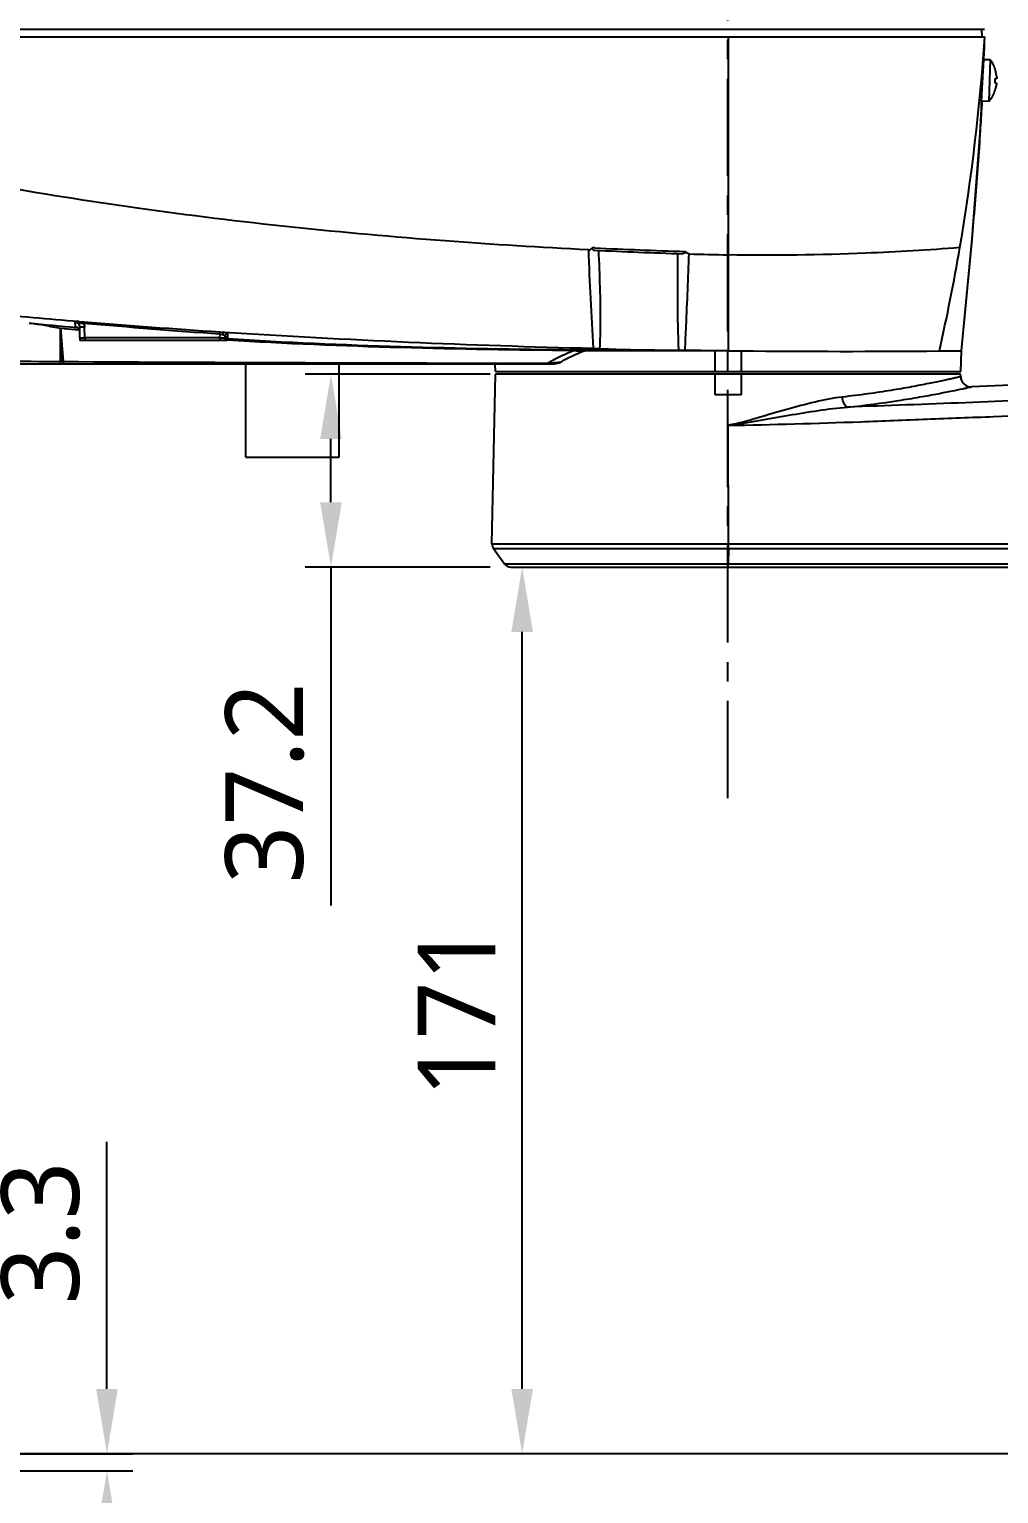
# Model space of a CAD drawing. Header units: millimetres. Extents: x 5828 to 6704, y 123 to 421.
# Drawn here: x 6389.85 to 6408.54, y 295.57 to 323.81 of the extents above; entities that cross this region are included whole.
import ezdxf

# ---------------------------------------------------------------- set-up
doc = ezdxf.new("R2010")
doc.units = ezdxf.units.MM
doc.linetypes.add('CENTER', pattern=[0.6, 0.375, -0.075, 0.075, -0.075])
for name, color, linetype in [('中心线', 7, 'Continuous'), ('外形图', 7, 'Continuous'), ('尺寸标注', 7, 'Continuous')]:
    doc.layers.add(name, color=color, linetype=linetype)
doc.styles.add('微软雅黑', font='msyh.ttc')
doc.dimstyles.new('尺寸标注_1_20比例', dxfattribs={"dimtxt": 1.5, "dimasz": 1.25, "dimexe": 0.5, "dimexo": 0.4, "dimgap": 0.5, "dimtad": 1, "dimdec": 1, "dimlfac": 10, "dimdsep": 46, "dimtxsty": '微软雅黑', "dimcen": 0.09, "dimadec": 0, "dimazin": 0, "dimtp": 0.01, "dimtm": 0.01, "dimtfac": 1, "dimtdec": 1, "dimtofl": 0, "dimtmove": 0, "dimatfit": 3, "dimfxl": 1, "dimtolj": 1, "dimarcsym": 0})

# ---------------------------------------------------------------- blocks, each defined once
blk = doc.blocks.new('*D796')
at = {"layer": 'Defpoints', "color": 0}
for p in [(6370.016, 317.357), (6382.585, 317.357), (6420.376, 296.337)]:
    blk.add_point(p, dxfattribs=at)
at = {"layer": '尺寸标注', "color": 0, "lineweight": -2}
for p, q in [((6382.185, 317.357), (6369.516, 317.357)), ((6370.016, 297.587), (6370.016, 316.107)), ((6419.976, 296.337), (6369.516, 296.337))]:
    blk.add_line(p, q, dxfattribs=at)
at = {"layer": '尺寸标注', "color": 0}
for points in [[(6370.224, 316.107), (6369.808, 316.107), (6370.016, 317.357)], [(6369.808, 297.587), (6370.224, 297.587), (6370.016, 296.337)]]:
    blk.add_solid(points, dxfattribs=at)
at = {"layer": '尺寸标注', "color": 0, "insert": (6368.737, 306.502), "char_height": 1.5, "attachment_point": 5, "rotation": 90, "style": '微软雅黑'}
blk.add_mtext('\\A1;\\A1;210.2', dxfattribs=at)
blk = doc.blocks.new('*D797')
at = {"layer": 'Defpoints', "color": 0}
for p in [(6370.424, 337.148), (6405.984, 337.148), (6382.638, 317.357)]:
    blk.add_point(p, dxfattribs=at)
at = {"layer": '尺寸标注', "color": 0, "lineweight": -2}
for p, q in [((6405.584, 337.148), (6369.924, 337.148)), ((6370.424, 318.607), (6370.424, 335.898)), ((6382.238, 317.357), (6369.924, 317.357))]:
    blk.add_line(p, q, dxfattribs=at)
at = {"layer": '尺寸标注', "color": 0}
for points in [[(6370.632, 335.898), (6370.216, 335.898), (6370.424, 337.148)], [(6370.216, 318.607), (6370.632, 318.607), (6370.424, 317.357)]]:
    blk.add_solid(points, dxfattribs=at)
at = {"layer": '尺寸标注', "color": 0, "insert": (6369.145, 327.252), "char_height": 1.5, "attachment_point": 5, "rotation": 90, "style": '微软雅黑'}
blk.add_mtext('\\A1;\\A1;197.9', dxfattribs=at)
blk = doc.blocks.new('*D798')
at = {"layer": 'Defpoints', "color": 0}
for p in [(6399.132, 313.437), (6399.351, 313.437), (6421.342, 296.337)]:
    blk.add_point(p, dxfattribs=at)
at = {"layer": '尺寸标注', "color": 0, "lineweight": -2}
for p, q in [((6399.532, 313.437), (6399.851, 313.437)), ((6399.351, 297.587), (6399.351, 312.187)), ((6420.942, 296.337), (6398.851, 296.337))]:
    blk.add_line(p, q, dxfattribs=at)
at = {"layer": '尺寸标注', "color": 0}
for points in [[(6399.559, 312.187), (6399.143, 312.187), (6399.351, 313.437)], [(6399.143, 297.587), (6399.559, 297.587), (6399.351, 296.337)]]:
    blk.add_solid(points, dxfattribs=at)
at = {"layer": '尺寸标注', "color": 0, "insert": (6398.085, 304.887), "char_height": 1.5, "attachment_point": 5, "rotation": 90, "style": '微软雅黑'}
blk.add_mtext('\\A1;\\A1;171', dxfattribs=at)
blk = doc.blocks.new('*D801')
at = {"layer": 'Defpoints', "color": 0}
for p in [(6395.664, 317.157), (6399.132, 317.157), (6399.132, 313.437)]:
    blk.add_point(p, dxfattribs=at)
at = {"layer": '尺寸标注', "color": 0, "lineweight": -2}
for p, q in [((6398.732, 317.157), (6395.164, 317.157)), ((6395.664, 314.687), (6395.664, 315.907)), ((6398.732, 313.437), (6395.164, 313.437)), ((6395.664, 313.437), (6395.664, 306.91))]:
    blk.add_line(p, q, dxfattribs=at)
at = {"layer": '尺寸标注', "color": 0}
for points in [[(6395.872, 315.907), (6395.455, 315.907), (6395.664, 317.157)], [(6395.455, 314.687), (6395.872, 314.687), (6395.664, 313.437)]]:
    blk.add_solid(points, dxfattribs=at)
at = {"layer": '尺寸标注', "color": 0, "insert": (6394.388, 309.272), "char_height": 1.5, "attachment_point": 5, "rotation": 90, "style": '微软雅黑'}
blk.add_mtext('\\A1;\\A1;37.2', dxfattribs=at)
blk = doc.blocks.new('*D807')
at = {"layer": 'Defpoints', "color": 0}
for p in [(6385.823, 296.337), (6391.344, 296.337), (6385.823, 296.007)]:
    blk.add_point(p, dxfattribs=at)
at = {"layer": '尺寸标注', "color": 0, "lineweight": -2}
for p, q in [((6391.344, 297.587), (6391.344, 302.354)), ((6386.223, 296.337), (6391.844, 296.337)), ((6386.223, 296.007), (6391.844, 296.007)), ((6391.344, 294.757), (6391.344, 293.507))]:
    blk.add_line(p, q, dxfattribs=at)
at = {"layer": '尺寸标注', "color": 0}
for points in [[(6391.135, 297.587), (6391.552, 297.587), (6391.344, 296.337)], [(6391.552, 294.757), (6391.135, 294.757), (6391.344, 296.007)]]:
    blk.add_solid(points, dxfattribs=at)
at = {"layer": '尺寸标注', "color": 0, "insert": (6390.068, 300.595), "char_height": 1.5, "attachment_point": 5, "rotation": 90, "style": '微软雅黑'}
blk.add_mtext('\\A1;\\A1;3.3', dxfattribs=at)
blk = doc.blocks.new('*D810')
at = {"layer": 'Defpoints', "color": 0}
for p in [(6384.373, 345.017), (6362.981, 296.337), (6420.376, 296.337)]:
    blk.add_point(p, dxfattribs=at)
at = {"layer": '尺寸标注', "color": 0, "lineweight": -2}
for p, q in [((6383.973, 345.017), (6362.481, 345.017)), ((6362.981, 343.767), (6362.981, 297.587)), ((6419.976, 296.337), (6362.481, 296.337))]:
    blk.add_line(p, q, dxfattribs=at)
at = {"layer": '尺寸标注', "color": 0}
for points in [[(6363.189, 343.767), (6362.772, 343.767), (6362.981, 345.017)], [(6362.772, 297.587), (6363.189, 297.587), (6362.981, 296.337)]]:
    blk.add_solid(points, dxfattribs=at)
at = {"layer": '尺寸标注', "color": 0, "insert": (6361.705, 320.677), "char_height": 1.5, "attachment_point": 5, "rotation": 90, "style": '微软雅黑'}
blk.add_mtext('\\A1;\\A1;486.7', dxfattribs=at)

msp = doc.modelspace()

# ---------------------------------------------------------------- linework, layer by layer
at = {"layer": '中心线', "linetype": 'CENTER', "ltscale": 5}
msp.add_line((6403.3137, 331.8536), (6403.3137, 308.8536), dxfattribs=at)
at = {"layer": '外形图', "color": 7, "linetype": 'Continuous'}
for p, q in [((6408.2727, 323.6566), (6381.2727, 323.6566)), ((6381.2781, 323.8066), (6408.2648, 323.8066)), ((6403.323, 323.6566), (6403.3229, 319.4565)), ((6408.2226, 323.6566), (6408.2147, 323.8066)), ((6408.2607, 323.3703), (6408.2703, 323.5755)), ((6408.3829, 323.216), (6408.2546, 323.2204)), ((6408.3549, 322.4164), (6408.3829, 323.216)), ((6408.4747, 322.8565), (6408.5023, 322.8556)), ((6408.4802, 323.0132), (6408.4815, 323.0139)), ((6408.4674, 322.6111), (6408.4661, 322.6119)), ((6408.4992, 322.7676), (6408.4716, 322.7686)), ((6408.1874, 321.8061), (6408.2092, 322.2714)), ((6408.3549, 322.4164), (6408.2108, 322.4215)), ((6408.0296, 319.7689), (6408.1874, 321.8061)), ((6407.8227, 317.6066), (6408.0296, 319.7689)), ((6400.7503, 319.5913), (6400.7093, 319.5932)), ((6390.4491, 317.6062), (6390.4491, 318.0434)), ((6390.4497, 318.0434), (6390.5003, 317.3997)), ((6390.4498, 318.0439), (6390.7325, 318.0181)), ((6390.7265, 318.1649), (6390.7289, 318.0735)), ((6390.7289, 318.0735), (6390.7487, 318.069)), ((6390.7325, 318.0181), (6390.7453, 318.0169)), ((6390.7453, 318.0169), (6390.8126, 318.0109)), ((6390.7731, 318.0553), (6390.7477, 318.0576)), ((6390.7487, 318.069), (6390.7491, 318.0689)), ((6390.7497, 318.0688), (6390.7588, 318.0655)), ((6390.7588, 318.0655), (6390.7946, 318.04)), ((6390.7946, 318.04), (6390.8158, 318.0012)), ((6390.7987, 318.1739), (6390.8951, 318.166)), ((6390.8227, 317.8566), (6390.8172, 318.0651)), ((6390.9157, 317.8566), (6390.9102, 318.0651)), ((6390.8227, 317.8566), (6390.8227, 317.8066)), ((6390.8227, 317.8566), (6390.9157, 317.8566)), ((6393.654, 317.8066), (6390.8227, 317.8066)), ((6390.9157, 317.8566), (6390.9157, 317.8066)), ((6393.5157, 317.8566), (6390.9157, 317.8566)), ((6393.5178, 317.9347), (6393.5157, 317.8566)), ((6393.5157, 317.8566), (6393.5157, 317.8066)), ((6393.519, 317.9725), (6393.5972, 317.9674)), ((6393.6227, 317.8566), (6393.6236, 317.8912)), ((6393.6227, 317.8566), (6393.6227, 317.8066)), ((6393.652, 317.8066), (6393.652, 317.8307)), ((6393.654, 317.8278), (6393.652, 317.8307)), ((6393.6684, 317.8095), (6393.6529, 317.8105)), ((6393.654, 317.8278), (6393.6594, 317.8446)), ((6393.654, 317.8066), (6393.654, 317.8278)), ((6393.6699, 317.8343), (6393.6544, 317.8352)), ((6393.6594, 317.8446), (6393.6681, 317.8523)), ((6393.6681, 317.8523), (6393.671, 317.8537)), ((6393.675, 317.8654), (6393.6757, 317.8885)), ((6393.6757, 317.8885), (6393.6772, 317.9391)), ((6390.4491, 317.6062), (6390.4665, 317.3999)), ((6390.4491, 317.3999), (6390.4491, 317.6062)), ((6403.0726, 317.6066), (6400.5567, 317.6066)), ((6401.1504, 317.6261), (6400.9909, 317.6251)), ((6401.9079, 317.624), (6402.3671, 317.6217)), ((6403.0727, 317.2066), (6403.0727, 317.6066)), ((6403.313, 317.6094), (6403.3391, 317.6091)), ((6403.3226, 317.6093), (6403.3227, 317.6093)), ((6403.5637, 317.6067), (6403.5735, 317.6066)), ((6403.5727, 317.6065), (6403.5727, 317.2066)), ((6407.3971, 317.6029), (6407.8226, 317.6066)), ((6407.8087, 317.2066), (6407.8227, 317.6066)), ((6382.5849, 317.3566), (6399.9743, 317.3566)), ((6390.5003, 317.3997), (6390.4491, 317.3999)), ((6394.0227, 315.5566), (6394.0227, 317.3566)), ((6395.8227, 315.5566), (6395.8227, 317.3566)), ((6398.7692, 313.8866), (6398.8377, 317.1566)), ((6398.8366, 317.2066), (6398.8314, 317.3566)), ((6398.8367, 317.2066), (6407.8086, 317.2066)), ((6407.8077, 317.1566), (6398.8377, 317.1566)), ((6403.0727, 316.7566), (6403.0727, 317.1566)), ((6403.5727, 317.1566), (6403.5727, 316.7566)), ((6407.8087, 317.108), (6407.8077, 317.1566)), ((6403.5727, 316.7566), (6403.0727, 316.7566)), ((6403.3298, 313.8866), (6403.3258, 316.1682)), ((6394.0227, 315.5566), (6395.8227, 315.5566)), ((6398.7692, 313.8866), (6403.3298, 313.8866)), ((6398.7971, 313.796), (6399.0098, 313.4989)), ((6398.7972, 313.796), (6403.3292, 313.796)), ((6403.3292, 313.796), (6403.3246, 313.4995)), ((6403.3289, 313.796), (6418.6228, 313.796)), ((6403.3298, 313.8865), (6418.6209, 313.8865)), ((6399.0098, 313.4991), (6418.6226, 313.4998)), ((6403.3246, 313.4365), (6403.3246, 313.4996)), ((6399.1317, 313.4366), (6424.1485, 313.4366))]:
    msp.add_line(p, q, dxfattribs=at)
for centre, radius, start, end in [((6367.9621, 326.3654), 40.4014, 350.35404, 356.15552), ((6358.1135, 325.0702), 50.1791, 358.05859, 358.2931), ((6407.8569, 322.8341), 0.65, 16.06021, 35.97987), ((6407.7404, 322.8381), 0.7345, 354.56583, 1.43417), ((6407.8569, 322.8341), 0.6485, 4.55217, 16.03235), ((6407.8569, 322.8341), 0.65, 320.02013, 339.93979), ((6407.8569, 322.8341), 0.6485, 339.96765, 351.44783), ((6351.4361, 325.3912), 56.8644, 356.35793, 356.85472), ((6336.2036, 326.4013), 72.1303, 355.255385, 356.325748), ((6303.7886, 329.0429), 104.6528, 354.905052, 355.282037), ((6218.3664, 336.8323), 190.4293, 354.205556, 354.853136), ((6405.4406, 416.4741), 97.0411, 267.228429, 268.229253), ((6405.4184, 415.9222), 96.444, 267.225696, 268.264381), ((6405.2502, 410.6026), 91.1664, 268.314596, 268.788747), ((6370.2213, 326.0113), 38.1149, 347.25525, 350.30975), ((6403.0673, 466.0318), 148.366, 264.576899, 265.256715), ((6401.7285, 440.3117), 122.7463, 264.444426, 264.867497), ((6391.8155, 321.7838), 3.8661, 253.6771, 253.97691), ((6391.1095, 319.3293), 1.3122, 254.02534, 254.54582), ((6390.7188, 317.9744), 0.1007, 18.21715, 22.2603), ((6403.624, 472.9472), 155.3037, 265.298714, 266.269352), ((6405.0015, 496.6486), 179.0447, 266.348063, 268.629222), ((6401.6169, 314.266), 3.5709, 118.00811, 119.68549), ((6405.5558, 518.7066), 201.1097, 269.127393, 269.361021), ((6405.6969, 533.3199), 215.7237, 269.436032, 270.451589), ((6401.2852, 2141.1412), 1823.7736, 269.6611808, 269.9548661), ((6399.311, 324.6749), 7.3264, 274.20742, 274.80796), ((6398.7238, 331.8646), 14.5401, 274.73903, 275.05777), ((6398.3957, 335.4443), 18.1347, 275.09335, 275.35948), ((6408.0086, 317.1122), 0.2, 181.19982, 272.41235), ((6370.1632, 314.058), 33.1671, 359.54742, 359.70393), ((6399.1316, 313.5866), 0.15, 215.64838, 270.01035)]:
    msp.add_arc(centre, radius, start, end, dxfattribs=at)
for points, knots in [([(6408.2548, 323.2243), (6408.2559, 323.245), (6408.2579, 323.2809), (6408.2597, 323.3229), (6408.2615, 323.347), (6408.2612, 323.3599), (6408.2632, 323.3651), (6408.2618, 323.3703), (6408.2626, 323.3702)], [0, 0, 0, 0, 0.4258991, 0.7410613, 0.8535818, 0.9345805, 0.9835408, 1, 1, 1, 1]), ([(6408.2318, 322.821), (6408.234, 322.8584), (6408.2419, 322.9929), (6408.2496, 323.1273), (6408.2548, 323.2243)], [0, 0, 0, 0, 0.2785699, 1, 1, 1, 1]), ([(6408.2106, 322.4193), (6408.2118, 322.4476), (6408.2179, 322.5815), (6408.2257, 322.7154), (6408.2318, 322.821)], [0, 0, 0, 0, 0.2109064, 1, 1, 1, 1]), ([(6408.5037, 322.8598), (6408.5036, 322.8588), (6408.5035, 322.8575), (6408.5027, 322.8556), (6408.5023, 322.8556)], [0, 0, 0, 0, 0.7046954, 1, 1, 1, 1]), ([(6408.504, 322.8644), (6408.504, 322.8636), (6408.5039, 322.8621), (6408.5038, 322.8605), (6408.5037, 322.8598)], [0, 0, 0, 0, 0.5393353, 1, 1, 1, 1]), ([(6408.5041, 322.8705), (6408.5041, 322.8695), (6408.5041, 322.8674), (6408.5041, 322.8654), (6408.504, 322.8644)], [0, 0, 0, 0, 0.5250077, 1, 1, 1, 1]), ([(6408.4992, 322.7676), (6408.4997, 322.7676), (6408.5003, 322.7655), (6408.5003, 322.7643), (6408.5003, 322.7632)], [0, 0, 0, 0, 0.2945565, 1, 1, 1, 1]), ([(6408.5003, 322.7632), (6408.5004, 322.7616), (6408.5003, 322.758), (6408.5001, 322.7545), (6408.4999, 322.7525)], [0, 0, 0, 0, 0.4386878, 1, 1, 1, 1]), ([(6408.2082, 322.2715), (6408.205, 322.2716), (6408.2085, 322.2837), (6408.2064, 322.294), (6408.2078, 322.3205), (6408.2081, 322.3615), (6408.2098, 322.3984), (6408.2106, 322.4193)], [0, 0, 0, 0, 0.0659257, 0.1471339, 0.2596187, 0.5746251, 1, 1, 1, 1]), ([(6408.2207, 322.4185), (6408.2194, 322.3976), (6408.2173, 322.3609), (6408.2135, 322.3201), (6408.2122, 322.2937), (6408.2092, 322.2836), (6408.2115, 322.2714), (6408.2082, 322.2715)], [0, 0, 0, 0, 0.4251805, 0.7401273, 0.8526179, 0.9338597, 1, 1, 1, 1]), ([(6400.6291, 319.5524), (6399.7074, 319.5981), (6397.7999, 319.7183), (6394.8991, 319.9751), (6391.9772, 320.3313), (6390.0467, 320.6405), (6389.1074, 320.8068)], [0, 0, 0, 0, 0.2387226, 0.4943737, 0.7532384, 1, 1, 1, 1]), ([(6400.6292, 319.5524), (6400.6375, 319.239), (6400.6629, 318.6063), (6400.7024, 317.9743), (6400.7183, 317.6551)], [0, 0, 0, 0, 0.4952124, 1, 1, 1, 1]), ([(6400.7093, 319.5928), (6400.7044, 319.5872), (6400.6957, 319.5722), (6400.7175, 319.5513), (6400.736, 319.5472), (6400.7483, 319.5466)], [0, 0, 0, 0, 0.2832384, 0.5278452, 1, 1, 1, 1]), ([(6400.8497, 317.6503), (6400.8583, 317.8088), (6400.8762, 318.4399), (6400.8467, 319.0707), (6400.8296, 319.5427)], [0, 0, 0, 0, 0.2515897, 1, 1, 1, 1]), ([(6402.3501, 319.4823), (6402.3473, 319.1736), (6402.3442, 318.5534), (6402.3526, 317.9329), (6402.3671, 317.6217)], [0, 0, 0, 0, 0.4977248, 1, 1, 1, 1]), ([(6402.4973, 319.5227), (6402.5018, 319.5169), (6402.5055, 319.4984), (6402.4766, 319.4833), (6402.4561, 319.479), (6402.442, 319.4794)], [0, 0, 0, 0, 0.2543483, 0.5085203, 1, 1, 1, 1]), ([(6402.4931, 317.6202), (6402.5001, 317.7755), (6402.5295, 318.3938), (6402.5538, 319.0123), (6402.5689, 319.4756)], [0, 0, 0, 0, 0.2511861, 1, 1, 1, 1]), ([(6403.324, 319.4566), (6403.323, 319.2871), (6403.3207, 318.6713), (6403.3239, 318.0555), (6403.3239, 317.6093)], [0, 0, 0, 0, 0.2752774, 1, 1, 1, 1]), ([(6407.7924, 319.5958), (6407.1884, 319.5472), (6405.6995, 319.4638), (6404.2077, 319.4379), (6403.3229, 319.4565)], [0, 0, 0, 0, 0.406411, 1, 1, 1, 1]), ([(6389.8455, 318.142), (6389.9467, 318.1304), (6390.0985, 318.1095), (6390.2989, 318.0713), (6390.3989, 318.0485), (6390.4497, 318.0434)], [0, 0, 0, 0, 0.4992758, 0.7495345, 1, 1, 1, 1]), ([(6390.7987, 318.1739), (6390.7911, 318.1736), (6390.7668, 318.1722), (6390.7427, 318.1686), (6390.7265, 318.1649)], [0, 0, 0, 0, 0.3150801, 1, 1, 1, 1]), ([(6390.7265, 318.1649), (6390.7503, 318.1631), (6390.7984, 318.1392), (6390.8166, 318.0895), (6390.8172, 318.0651)], [0, 0, 0, 0, 0.4947781, 1, 1, 1, 1]), ([(6390.8219, 318.1445), (6390.8208, 318.1481), (6390.8165, 318.1599), (6390.8073, 318.1712), (6390.7987, 318.1739)], [0, 0, 0, 0, 0.2944279, 1, 1, 1, 1]), ([(6390.9102, 318.0651), (6390.8986, 318.0648), (6390.8772, 318.0649), (6390.846, 318.0626), (6390.8315, 318.0667), (6390.8173, 318.0628), (6390.8172, 318.0651)], [0, 0, 0, 0, 0.3758768, 0.7107185, 0.9259814, 1, 1, 1, 1]), ([(6390.8219, 318.1445), (6390.8274, 318.1435), (6390.851, 318.1394), (6390.8756, 318.1451), (6390.8936, 318.141)], [0, 0, 0, 0, 0.2325448, 1, 1, 1, 1]), ([(6393.5157, 317.8566), (6393.5292, 317.8566), (6393.5648, 317.8564), (6393.6005, 317.8564), (6393.6227, 317.8566)], [0, 0, 0, 0, 0.3772321, 1, 1, 1, 1]), ([(6393.5178, 317.9347), (6393.518, 317.9385), (6393.5187, 317.9511), (6393.5191, 317.9638), (6393.519, 317.9725)], [0, 0, 0, 0, 0.3038338, 1, 1, 1, 1]), ([(6393.5972, 317.9675), (6393.5941, 317.9666), (6393.5783, 317.9553), (6393.5727, 317.9354), (6393.5704, 317.9202)], [0, 0, 0, 0, 0.1742696, 1, 1, 1, 1]), ([(6393.5704, 317.9202), (6393.5838, 317.9169), (6393.6014, 317.9118), (6393.6238, 317.8981), (6393.6236, 317.8912)], [0, 0, 0, 0, 0.6686237, 1, 1, 1, 1]), ([(6393.5972, 317.9674), (6393.617, 317.9641), (6393.6392, 317.9581), (6393.6772, 317.9477), (6393.6772, 317.9391)], [0, 0, 0, 0, 0.7011906, 1, 1, 1, 1]), ([(6393.6264, 317.8488), (6393.6255, 317.8498), (6393.6241, 317.8515), (6393.6231, 317.8536), (6393.6228, 317.8546)], [0, 0, 0, 0, 0.5592519, 1, 1, 1, 1]), ([(6393.675, 317.8654), (6393.663, 317.8693), (6393.6455, 317.8725), (6393.6251, 317.8648), (6393.6233, 317.8596)], [0, 0, 0, 0, 0.6959768, 1, 1, 1, 1]), ([(6393.6435, 317.8357), (6393.6414, 317.8372), (6393.6356, 317.8413), (6393.6296, 317.8455), (6393.6264, 317.8488)], [0, 0, 0, 0, 0.3537399, 1, 1, 1, 1]), ([(6393.6459, 317.834), (6393.6455, 317.8343), (6393.6449, 317.8348), (6393.6443, 317.8354), (6393.6441, 317.8357)], [0, 0, 0, 0, 0.5347626, 1, 1, 1, 1]), ([(6393.652, 317.8307), (6393.6509, 317.8312), (6393.6488, 317.8322), (6393.6468, 317.8334), (6393.6459, 317.834)], [0, 0, 0, 0, 0.5386325, 1, 1, 1, 1]), ([(6393.6567, 317.852), (6393.6589, 317.8521), (6393.6631, 317.8523), (6393.6672, 317.8525), (6393.6692, 317.8527)], [0, 0, 0, 0, 0.5288294, 1, 1, 1, 1]), ([(6393.6692, 317.8527), (6393.6722, 317.853), (6393.6763, 317.8522), (6393.687, 317.8577), (6393.6847, 317.8594)], [0, 0, 0, 0, 0.5098094, 1, 1, 1, 1]), ([(6400.3518, 317.621), (6399.2374, 317.6323), (6397.0089, 317.6667), (6394.782, 317.7653), (6393.6699, 317.8343)], [0, 0, 0, 0, 0.5000313, 1, 1, 1, 1]), ([(6393.6773, 317.8637), (6393.677, 317.864), (6393.6764, 317.8645), (6393.6758, 317.8651), (6393.6756, 317.8654)], [0, 0, 0, 0, 0.5360287, 1, 1, 1, 1]), ([(6393.6829, 317.8604), (6393.6819, 317.861), (6393.68, 317.862), (6393.6781, 317.8631), (6393.6773, 317.8637)], [0, 0, 0, 0, 0.5395048, 1, 1, 1, 1]), ([(6393.6847, 317.8594), (6393.6844, 317.8596), (6393.6838, 317.86), (6393.6832, 317.8603), (6393.6829, 317.8604)], [0, 0, 0, 0, 0.4621836, 1, 1, 1, 1]), ([(6423.8226, 317.7383), (6422.7395, 317.6991), (6420.471, 317.5861), (6416.8188, 317.4057), (6412.6357, 317.131), (6409.6348, 316.9806), (6408.0171, 316.9124)], [0, 0, 0, 0, 0.2054362, 0.4304998, 0.6930951, 1, 1, 1, 1]), ([(6385.9074, 317.4485), (6386.6681, 317.4415), (6388.182, 317.4259), (6389.6958, 317.404), (6390.4491, 317.4)], [0, 0, 0, 0, 0.5024331, 1, 1, 1, 1]), ([(6400.3534, 317.6096), (6400.3171, 317.595), (6400.1769, 317.5369), (6400.0396, 317.4716), (6399.9401, 317.4187)], [0, 0, 0, 0, 0.2572225, 1, 1, 1, 1]), ([(6400.0894, 317.3888), (6400.1221, 317.4073), (6400.258, 317.4817), (6400.3987, 317.5471), (6400.5071, 317.5921)], [0, 0, 0, 0, 0.2423526, 1, 1, 1, 1]), ([(6400.3534, 317.6096), (6400.3532, 317.6123), (6400.3526, 317.6159), (6400.3525, 317.6201), (6400.3518, 317.621)], [0, 0, 0, 0, 0.6998157, 1, 1, 1, 1]), ([(6400.9909, 317.6251), (6400.8927, 317.6243), (6400.761, 317.623), (6400.6294, 317.6218), (6400.596, 317.6216)], [0, 0, 0, 0, 0.7461748, 1, 1, 1, 1]), ([(6400.7181, 317.6551), (6400.73, 317.6548), (6400.7739, 317.6536), (6400.8177, 317.6519), (6400.8497, 317.6503)], [0, 0, 0, 0, 0.2703022, 1, 1, 1, 1]), ([(6400.8497, 317.6503), (6400.9231, 317.6465), (6401.2425, 317.6323), (6401.5621, 317.6268), (6401.8082, 317.6247)], [0, 0, 0, 0, 0.2300159, 1, 1, 1, 1]), ([(6402.3671, 317.6217), (6402.3762, 317.6216), (6402.4182, 317.6213), (6402.4601, 317.6207), (6402.493, 317.6202)], [0, 0, 0, 0, 0.2160942, 1, 1, 1, 1]), ([(6390.4491, 317.3566), (6390.4482, 317.3569), (6390.45, 317.3623), (6390.4482, 317.3693), (6390.4493, 317.3836), (6390.449, 317.3939), (6390.4491, 317.3999)], [0, 0, 0, 0, 0.0685738, 0.2667202, 0.5836204, 1, 1, 1, 1]), ([(6390.5042, 317.3566), (6390.5032, 317.3565), (6390.5031, 317.3624), (6390.5006, 317.3737), (6390.5007, 317.3891), (6390.5003, 317.3997)], [0, 0, 0, 0, 0.0693574, 0.2676161, 1, 1, 1, 1]), ([(6399.8508, 317.3566), (6399.8497, 317.3566), (6399.8496, 317.3625), (6399.8488, 317.3653), (6399.8485, 317.3682)], [0, 0, 0, 0, 0.2667625, 1, 1, 1, 1]), ([(6423.8227, 317.3584), (6422.3057, 317.311), (6419.2753, 317.1532), (6414.7293, 316.9067), (6410.1802, 316.6925), (6407.1449, 316.5731), (6405.6268, 316.5217)], [0, 0, 0, 0, 0.2499651, 0.4997251, 0.7498309, 1, 1, 1, 1]), ([(6403.3258, 316.1682), (6404.1784, 316.1829), (6405.4573, 316.2201), (6407.163, 316.2905), (6408.8725, 316.3545), (6411.0108, 316.4449), (6413.5753, 316.5678), (6416.1379, 316.6968), (6418.6989, 316.8349), (6420.833, 316.9489), (6422.541, 317.0263), (6423.3953, 317.0606), (6423.8227, 317.0729)], [0, 0, 0, 0, 0.1246921, 0.1870501, 0.2496183, 0.3748239, 0.4999768, 0.6250198, 0.7500014, 0.8749847, 0.937489, 1, 1, 1, 1]), ([(6407.8087, 317.108), (6407.8082, 317.1073), (6407.8041, 317.1077), (6407.7975, 317.1048), (6407.7847, 317.1025), (6407.7587, 317.0959), (6407.7137, 317.0858), (6407.6455, 317.0702), (6407.5583, 317.051), (6407.4527, 317.0282), (6407.3291, 317.0022), (6407.1303, 316.9618), (6406.8418, 316.9062), (6406.4509, 316.8385), (6406.0057, 316.7718), (6405.6909, 316.733), (6405.5257, 316.7151)], [0, 0, 0, 0, 0.0011016, 0.004397, 0.0098724, 0.017514, 0.039241, 0.0694691, 0.1080629, 0.1547807, 0.2093551, 0.27152, 0.4174028, 0.5895477, 0.7848792, 1, 1, 1, 1]), ([(6405.6268, 316.5217), (6405.9563, 316.555), (6406.4224, 316.616), (6407.0034, 316.7115), (6407.3475, 316.7744), (6407.6278, 316.8291), (6407.8024, 316.8658), (6407.9238, 316.8912), (6407.956, 316.8999), (6408.0311, 316.9129), (6408.0171, 316.9124)], [0, 0, 0, 0, 0.4099283, 0.5820764, 0.7280206, 0.844946, 0.9302786, 0.9605033, 0.9825792, 1, 1, 1, 1]), ([(6405.5257, 316.7151), (6405.3485, 316.6959), (6404.989, 316.6224), (6404.4495, 316.475), (6403.989, 316.3418), (6403.6151, 316.2286), (6403.4223, 316.1883), (6403.3258, 316.1682)], [0, 0, 0, 0, 0.2356816, 0.4836185, 0.7398233, 0.8696118, 1, 1, 1, 1]), ([(6405.6268, 316.5217), (6405.5965, 316.5294), (6405.5455, 316.5991), (6405.5296, 316.6713), (6405.5257, 316.7151)], [0, 0, 0, 0, 0.415833, 1, 1, 1, 1]), ([(6403.3258, 316.1682), (6403.5227, 316.1901), (6403.9115, 316.2599), (6404.4898, 316.364), (6405.06, 316.4588), (6405.4389, 316.5078), (6405.6268, 316.5217)], [0, 0, 0, 0, 0.2553256, 0.5083422, 0.7571691, 1, 1, 1, 1])]:
    msp.add_open_spline(points, degree=3, knots=knots, dxfattribs=at)
for points in [[(6408.5033, 322.8855), (6408.5037, 322.8806), (6408.504, 322.8755), (6408.5041, 322.8705)], [(6408.4999, 322.7525), (6408.4995, 322.7475), (6408.4989, 322.7426), (6408.4982, 322.7376)], [(6400.6292, 319.5524), (6400.659, 319.5509), (6400.6895, 319.5704), (6400.7093, 319.5928)], [(6402.5689, 319.4756), (6402.5403, 319.4764), (6402.5146, 319.5), (6402.4973, 319.5227)], [(6390.7265, 318.1649), (6390.759, 318.1653), (6390.791, 318.1546), (6390.8219, 318.1445)], [(6390.7289, 318.0735), (6390.7409, 318.0725), (6390.7529, 318.0693), (6390.7637, 318.0641)], [(6390.7637, 318.0641), (6390.7753, 318.0585), (6390.7859, 318.0503), (6390.7945, 318.0407)], [(6390.7945, 318.0407), (6390.8018, 318.0324), (6390.8078, 318.0227), (6390.812, 318.0125)], [(6390.8936, 318.141), (6390.8942, 318.1493), (6390.8948, 318.1576), (6390.8951, 318.166)], [(6390.8936, 318.141), (6391.7679, 318.0675), (6392.6422, 317.9922), (6393.5178, 317.9347)], [(6390.8936, 318.141), (6390.9038, 318.1172), (6390.9095, 318.091), (6390.9102, 318.0651)], [(6393.5178, 317.9347), (6393.5359, 317.9332), (6393.5527, 317.9245), (6393.5704, 317.9202)], [(6393.6236, 317.8912), (6393.6238, 317.9), (6393.6266, 317.909), (6393.6313, 317.9163)], [(6393.6313, 317.9163), (6393.6405, 317.9307), (6393.6602, 317.9404), (6393.6772, 317.9391)], [(6393.648, 317.8509), (6393.6452, 317.8464), (6393.6436, 317.841), (6393.6435, 317.8357)], [(6393.675, 317.8654), (6393.6648, 317.8658), (6393.6534, 317.8596), (6393.648, 317.8509)], [(6393.6566, 317.8458), (6393.6539, 317.8413), (6393.6522, 317.836), (6393.652, 317.8307)], [(6393.6829, 317.8604), (6393.6729, 317.8608), (6393.6618, 317.8544), (6393.6566, 317.8458)], [(6400.3534, 317.6096), (6398.1241, 317.6286), (6395.8938, 317.6776), (6393.6684, 317.8095)], [(6400.596, 317.6216), (6400.5146, 317.6209), (6400.4332, 317.6202), (6400.3518, 317.621)], [(6400.3534, 317.6096), (6400.4048, 317.6048), (6400.456, 317.5983), (6400.5073, 317.5922)], [(6400.5071, 317.5921), (6400.523, 317.5987), (6400.5398, 317.6031), (6400.5567, 317.6066)], [(6401.0192, 317.6066), (6401.0125, 317.6157), (6401.0021, 317.6243), (6400.9908, 317.6251)], [(6401.8082, 317.6247), (6401.8414, 317.6245), (6401.8747, 317.6242), (6401.9079, 317.624)], [(6403.3369, 317.6091), (6403.4125, 317.6083), (6403.4881, 317.6075), (6403.5637, 317.6067)], [(6399.9743, 317.3566), (6400.0142, 317.3566), (6400.0548, 317.369), (6400.0894, 317.3888)], [(6398.7692, 313.8866), (6398.7685, 313.855), (6398.7788, 313.8217), (6398.7971, 313.796)]]:
    msp.add_open_spline(points, degree=3, dxfattribs=at)

# ---------------------------------------------------------------- dimensions: what is measured, and where the dimension line sits
at = {"layer": '尺寸标注'}
for base, p1, p2, text, override, picture, middle in [((6362.9806, 296.3366), (6384.3727, 345.0166), (6420.3758, 296.3366), '\\A1;486.7', {"dimtxt": 1.5, "dimtxsty": '微软雅黑'}, '*D810', (6361.7054, 320.6766)), ((6370.4239, 337.1478), (6382.6377, 317.3566), (6405.9844, 337.1478), '\\A1;<>', {"dimtxsty": '微软雅黑'}, '*D797', (6369.1449, 327.2522)), ((6391.3435, 296.3366), (6385.8227, 296.0066), (6385.8227, 296.3366), '\\A1;<>', {"dimtxsty": '微软雅黑'}, '*D807', (6390.0684, 300.5954))]:
    dim = msp.add_linear_dim(base=base, p1=p1, p2=p2, angle=90, text=text, dimstyle='尺寸标注_1_20比例', override=override, dxfattribs=at)
    dim.commit()
    dim.dimension.update_dxf_attribs({"geometry": picture, "text_midpoint": middle})
for base, p1, p2, text, picture, middle in [((6370.0161, 317.3566), (6420.3758, 296.3366), (6382.5849, 317.3566), '\\A1;<>', '*D796', (6370.0161, 306.5017)), ((6395.6636, 317.1566), (6399.1317, 313.4366), (6399.1317, 317.1566), '\\A1;<>', '*D801', (6395.6636, 309.2719)), ((6399.3511, 313.4366), (6421.3419, 296.3366), (6399.1317, 313.4366), '\\A1;171', '*D798', (6399.3511, 304.8866))]:
    dim = msp.add_linear_dim(base=base, p1=p1, p2=p2, angle=90, text=text, dimstyle='尺寸标注_1_20比例', override={"dimtxt": 1.5, "dimtxsty": '微软雅黑'}, dxfattribs=at)
    dim.commit()
    dim.dimension.update_dxf_attribs({"geometry": picture, "text_midpoint": middle, "dimtype": 160})

doc.saveas('drawing.dxf')
